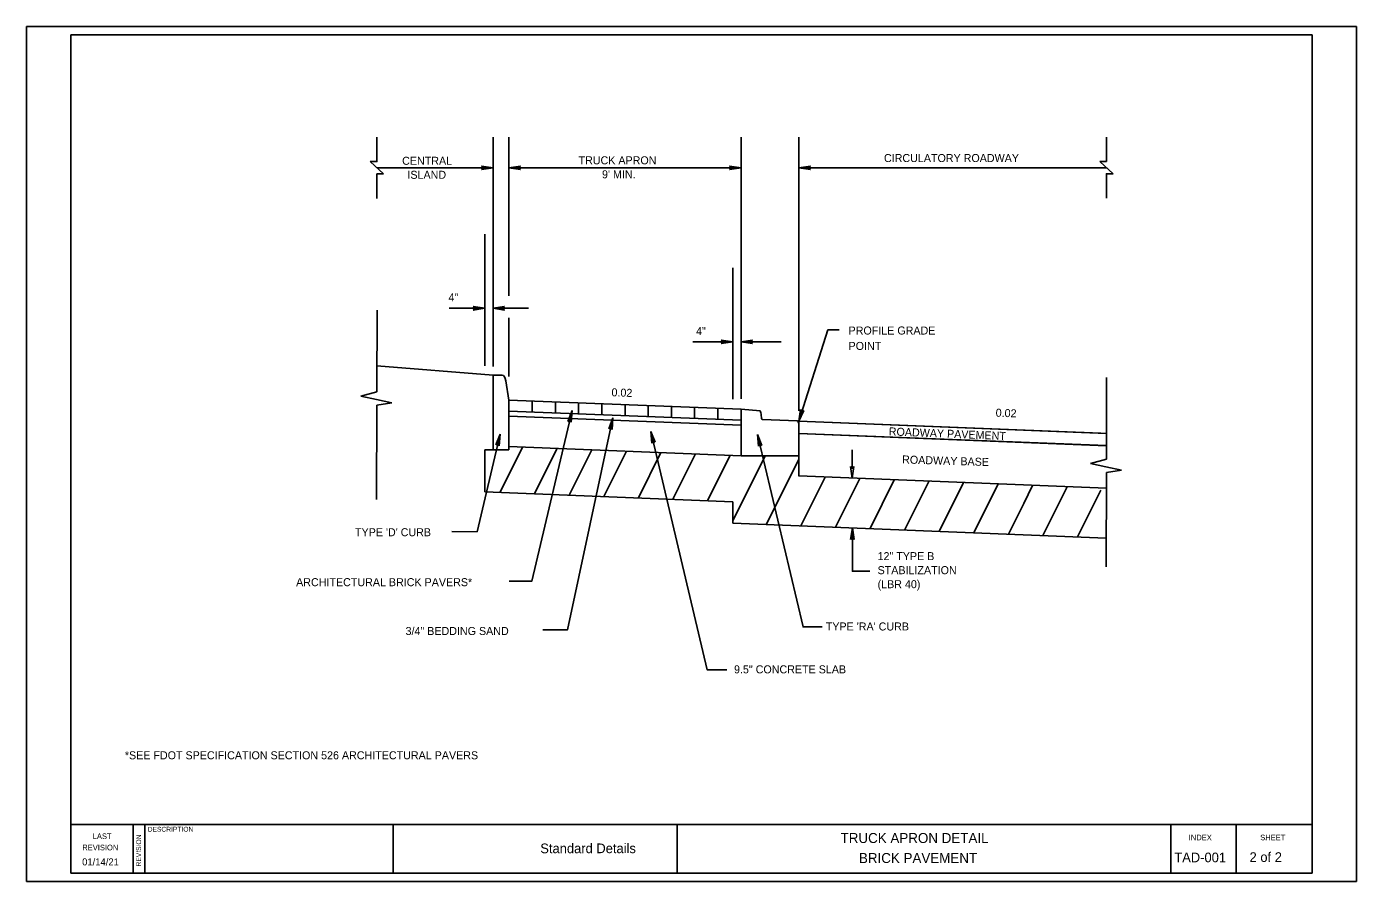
# Model space of a CAD drawing. Extents: x -18206 to -17874, y -24237 to -23772.
# Drawn here: x -18205.9 to -17873.6, y -24236.7 to -24023.2 of the extents above; entities that cross this region are included whole.
import ezdxf

# ---------------------------------------------------------------- set-up
doc = ezdxf.new("R2010")
doc.units = 0
for name, color, linetype in [('CandG_px', 7, 'Continuous'), ('DimLines_dp', 7, 'Continuous'), ('PavtBase_px', 7, 'Continuous'), ('PavtStabilization', 7, 'Continuous'), ('PlotBorder_dp', 7, 'Continuous'), ('SheetBorder_dp', 7, 'Continuous'), ('Sidewalk_px', 7, 'Continuous'), ('Sod', 7, 'Continuous'), ('TextLabel', 7, 'Continuous'), ('TextMisc', 7, 'Continuous'), ('XSTypical_px', 7, 'Continuous')]:
    doc.layers.add(name, color=color, linetype=linetype)

msp = doc.modelspace()

# ---------------------------------------------------------------- linework, layer by layer
at = {"layer": 'CandG_px'}
for p, q in [((-18089.37, -24128.91), (-18089.37, -24110.25)), ((-18089.37, -24110.25), (-18087.1, -24110.25)), ((-18086.16, -24111.67), (-18085.39, -24116.47)), ((-18085.39, -24116.47), (-18085.39, -24128.91)), ((-18022.6, -24119.19), (-18027.39, -24118.79)), ((-18027.39, -24118.79), (-18027.39, -24130.37)), ((-18013.36, -24121.68), (-18022.07, -24121.31)), ((-18012.99, -24122.49), (-18012.99, -24130.37)), ((-18085.39, -24128.91), (-18089.37, -24128.91)), ((-18027.39, -24130.37), (-18012.99, -24130.37))]:
    msp.add_line(p, q, dxfattribs=at)
for centre, major_axis, ratio, start_param, end_param in [((-18087.1, -24112.32), (0, 2.07), 0.479915, 5.03414, 6.283185), ((-18022.72, -24120.71), (0, 1.6), 0.235837, 4.892879, 5.955391), ((-18022.06, -24120.28), (0, 1.04), 0.27764, 1.707698, 3.121595), ((-18013.39, -24122.49), (0, 0.81), 0.496336, 4.712389, 6.263188)]:
    msp.add_ellipse(centre, major_axis=major_axis, ratio=ratio, start_param=start_param, end_param=end_param, dxfattribs=at)
at = {"layer": 'DimLines_dp'}
for p, q in [((-18089.37, -24108.11), (-18089.37, -24050.83)), ((-18085.39, -24090.46), (-18085.39, -24050.83)), ((-18027.39, -24116.16), (-18027.39, -24050.83)), ((-18012.99, -24119.21), (-18012.99, -24050.83)), ((-18120.06, -24056.93), (-18116.72, -24059.99)), ((-17937.78, -24056.9), (-17934.43, -24059.95)), ((-18118.39, -24058.46), (-18089.39, -24058.46)), ((-18091.67, -24058.46), (-18092.25, -24058.03)), ((-18092.25, -24058.03), (-18089.37, -24058.46)), ((-18089.37, -24058.46), (-18092.25, -24058.89)), ((-18092.25, -24058.89), (-18091.67, -24058.46)), ((-18082.51, -24058.03), (-18085.39, -24058.46)), ((-18085.39, -24058.46), (-18027.39, -24058.46)), ((-18085.39, -24058.46), (-18082.51, -24058.89)), ((-18083.09, -24058.46), (-18082.51, -24058.03)), ((-18082.51, -24058.89), (-18083.09, -24058.46)), ((-18029.69, -24058.46), (-18030.27, -24058.03)), ((-18030.27, -24058.03), (-18027.39, -24058.46)), ((-18027.39, -24058.46), (-18030.27, -24058.89)), ((-18030.27, -24058.89), (-18029.69, -24058.46)), ((-18010.06, -24058.03), (-18012.94, -24058.46)), ((-18012.94, -24058.46), (-17936.07, -24058.46)), ((-18012.94, -24058.46), (-18010.06, -24058.89)), ((-18010.64, -24058.46), (-18010.06, -24058.03)), ((-18010.06, -24058.89), (-18010.64, -24058.46)), ((-18091.45, -24107.89), (-18091.45, -24075.09)), ((-18029.47, -24116.27), (-18029.47, -24083.48)), ((-18091.45, -24093.57), (-18100.3, -24093.57)), ((-18093.75, -24093.57), (-18094.33, -24093.13)), ((-18094.33, -24093.13), (-18091.45, -24093.57)), ((-18091.45, -24093.57), (-18094.33, -24094)), ((-18094.33, -24094), (-18093.75, -24093.57)), ((-18086.49, -24093.13), (-18089.37, -24093.57)), ((-18080.52, -24093.57), (-18089.37, -24093.57)), ((-18089.37, -24093.57), (-18086.49, -24094)), ((-18087.07, -24093.57), (-18086.49, -24093.13)), ((-18086.49, -24094), (-18087.07, -24093.57)), ((-18085.39, -24110.57), (-18085.39, -24095.97)), ((-18039.48, -24101.95), (-18029.47, -24101.95)), ((-18031.77, -24101.95), (-18032.35, -24101.52)), ((-18032.35, -24101.52), (-18029.47, -24101.95)), ((-18029.47, -24101.95), (-18032.35, -24102.38)), ((-18032.35, -24102.38), (-18031.77, -24101.95)), ((-18024.51, -24101.52), (-18027.39, -24101.95)), ((-18027.39, -24101.95), (-18017.37, -24101.95)), ((-18027.39, -24101.95), (-18024.51, -24102.38)), ((-18025.09, -24101.95), (-18024.51, -24101.52)), ((-18024.51, -24102.38), (-18025.09, -24101.95)), ((-18069.57, -24119.11), (-18070.65, -24121.82)), ((-18069.81, -24122.01), (-18069.57, -24119.11)), ((-18012.52, -24118.86), (-18012.98, -24121.73)), ((-18012.98, -24121.73), (-18011.69, -24119.12)), ((-18012.28, -24119.54), (-18012.52, -24118.86)), ((-18011.69, -24119.12), (-18012.28, -24119.54)), ((-18070.65, -24121.82), (-18070.1, -24121.35)), ((-18070.1, -24121.35), (-18069.81, -24122.01)), ((-18059.44, -24120.91), (-18060.47, -24123.64)), ((-18060.47, -24123.64), (-18059.92, -24123.17)), ((-18059.92, -24123.17), (-18059.62, -24123.82)), ((-18059.62, -24123.82), (-18059.44, -24120.91)), ((-18087.59, -24124.98), (-18088.68, -24127.69)), ((-18088.68, -24127.69), (-18088.12, -24127.23)), ((-18088.12, -24127.23), (-18087.83, -24127.89)), ((-18087.83, -24127.89), (-18087.59, -24124.98)), ((-18049.91, -24124.31), (-18049.67, -24127.22)), ((-18048.83, -24127.02), (-18049.91, -24124.31)), ((-18049.67, -24127.22), (-18049.38, -24126.56)), ((-18049.38, -24126.56), (-18048.83, -24127.02)), ((-18023.26, -24125.11), (-18023.02, -24128.01)), ((-18022.18, -24127.81), (-18023.26, -24125.11)), ((-18023.02, -24128.01), (-18022.73, -24127.35)), ((-18022.73, -24127.35), (-18022.18, -24127.81)), ((-17999.66, -24133.64), (-17999.66, -24128.88)), ((-17999.66, -24133.66), (-18000.09, -24133.08)), ((-18000.09, -24133.08), (-17999.66, -24135.96)), ((-17999.66, -24135.96), (-17999.22, -24133.08)), ((-17999.22, -24133.08), (-17999.66, -24133.66)), ((-17999.58, -24148.41), (-18000.02, -24151.29)), ((-17999.15, -24151.29), (-17999.58, -24148.41)), ((-18000.02, -24151.29), (-17999.58, -24150.72)), ((-17999.58, -24150.72), (-17999.15, -24151.29))]:
    msp.add_line(p, q, dxfattribs=at)
for points in [[(-18118.39, -24050.83), (-18118.39, -24056.93), (-18120.06, -24056.93)], [(-17936.11, -24050.79), (-17936.11, -24056.9), (-17937.78, -24056.9)], [(-18118.39, -24066.1), (-18118.39, -24059.99), (-18116.72, -24059.99)], [(-17936.11, -24066.06), (-17936.11, -24059.95), (-17934.43, -24059.95)], [(-18002.89, -24098.97), (-18005.68, -24098.97), (-18012.98, -24121.73)], [(-18069.57, -24119.11), (-18079.64, -24161.67), (-18085.37, -24161.67)], [(-18059.44, -24120.91), (-18070.73, -24173.86), (-18076.91, -24173.85)], [(-18087.59, -24124.98), (-18093.35, -24149.35), (-18099.69, -24149.34)], [(-18049.91, -24124.31), (-18035.86, -24183.86), (-18030.99, -24183.86)], [(-18022.93, -24126.5), (-18011.89, -24173.14), (-18007.15, -24173.14)], [(-17999.59, -24148.49), (-17999.59, -24159.25), (-17995.19, -24159.23)]]:
    msp.add_lwpolyline(points, dxfattribs=at)
at = {"layer": 'PavtBase_px'}
for p, q in [((-18012.99, -24124.79), (-18012.99, -24135.45)), ((-18085.39, -24128.05), (-18027.39, -24130.37)), ((-18012.96, -24135.43), (-17936.11, -24138.5))]:
    msp.add_line(p, q, dxfattribs=at)
at = {"layer": 'PavtStabilization'}
for p, q in [((-18091.45, -24128.91), (-18091.45, -24139.38)), ((-18089.37, -24128.91), (-18091.45, -24128.91)), ((-18087.63, -24139.53), (-18081.96, -24128.18)), ((-18078.99, -24139.88), (-18073.31, -24128.53)), ((-18070.34, -24140.22), (-18064.67, -24128.88)), ((-18061.7, -24140.57), (-18056.03, -24129.22)), ((-18053.06, -24140.92), (-18047.4, -24129.57)), ((-18044.41, -24141.26), (-18038.75, -24129.91)), ((-18035.78, -24141.61), (-18030.11, -24130.26)), ((-18029.47, -24146.63), (-18021.35, -24130.37)), ((-18021.11, -24147.55), (-18012.99, -24131.3)), ((-18012.47, -24147.9), (-18006.39, -24135.72)), ((-18003.82, -24148.24), (-17997.75, -24136.09)), ((-17995.15, -24148.54), (-17989.1, -24136.44)), ((-17982.82, -24141.5), (-17980.46, -24136.78)), ((-17975.52, -24144.53), (-17971.82, -24137.13)), ((-18091.45, -24139.38), (-18029.47, -24141.86)), ((-17965.45, -24142.02), (-17963.17, -24137.47)), ((-17956.77, -24142.29), (-17954.53, -24137.82)), ((-17951.96, -24150.32), (-17945.89, -24138.16)), ((-17943.31, -24150.66), (-17937.48, -24138.98)), ((-18029.47, -24141.86), (-18029.47, -24147.22)), ((-17986.53, -24148.93), (-17982.82, -24141.5)), ((-17969.25, -24149.62), (-17965.45, -24142.02)), ((-17960.6, -24149.97), (-17956.77, -24142.29)), ((-18029.47, -24147.22), (-17936.13, -24150.95)), ((-17977.89, -24149.28), (-17975.52, -24144.53))]:
    msp.add_line(p, q, dxfattribs=at)
at = {"layer": 'PlotBorder_dp'}
msp.add_line((-17873.64, -24023.21), (-18205.92, -24023.21), dxfattribs=at)
msp.add_lwpolyline([(-18205.92, -24023.21), (-18205.92, -24236.68), (-17873.64, -24236.68), (-17873.64, -24023.21)], dxfattribs=at)
at = {"layer": 'SheetBorder_dp'}
for p, q in [((-18194.85, -24025.23), (-17884.71, -24025.23)), ((-18194.85, -24025.23), (-18194.85, -24234.67)), ((-17884.71, -24025.23), (-17884.71, -24234.67)), ((-18194.85, -24222.5), (-17884.71, -24222.5)), ((-18179.32, -24222.5), (-18179.32, -24234.67)), ((-18176.39, -24222.5), (-18176.39, -24234.67)), ((-18114.3, -24222.5), (-18114.3, -24234.67)), ((-18043.39, -24222.5), (-18043.39, -24234.67)), ((-17920.04, -24234.67), (-17920.04, -24222.5)), ((-17903.68, -24234.67), (-17903.68, -24222.5)), ((-18194.85, -24234.67), (-17884.71, -24234.67))]:
    msp.add_line(p, q, dxfattribs=at)
at = {"layer": 'Sidewalk_px'}
for p, q in [((-18118.34, -24094.02), (-18118.41, -24114.41)), ((-17936.04, -24110.85), (-17936.11, -24131.24)), ((-18118.41, -24114.41), (-18122.4, -24115.47)), ((-18122.4, -24115.47), (-18118.52, -24116.3)), ((-18118.52, -24116.3), (-18114.63, -24117.13)), ((-18114.63, -24117.13), (-18118.38, -24117.77)), ((-18118.38, -24117.77), (-18118.46, -24141.3)), ((-17936.11, -24131.24), (-17940.1, -24132.29)), ((-17940.1, -24132.29), (-17936.21, -24133.12)), ((-17936.21, -24133.12), (-17932.32, -24133.95)), ((-17936.08, -24134.6), (-17936.16, -24158.13)), ((-17932.32, -24133.95), (-17936.08, -24134.6))]:
    msp.add_line(p, q, dxfattribs=at)
at = {"layer": 'Sod'}
msp.add_line((-18089.37, -24110.25), (-18118.39, -24107.93), dxfattribs=at)
at = {"layer": 'XSTypical_px'}
for p, q in [((-18085.39, -24116.47), (-18027.39, -24118.79)), ((-18079.59, -24116.7), (-18079.59, -24119.45)), ((-18073.79, -24116.93), (-18073.79, -24119.68)), ((-18067.99, -24117.17), (-18067.99, -24119.91)), ((-18085.39, -24119.22), (-18027.39, -24121.54)), ((-18085.39, -24120.46), (-18027.39, -24122.78)), ((-18062.19, -24117.4), (-18062.19, -24120.15)), ((-18056.39, -24117.63), (-18056.39, -24120.38)), ((-18050.59, -24117.86), (-18050.59, -24120.61)), ((-18044.79, -24118.09), (-18044.79, -24120.84)), ((-18038.99, -24118.33), (-18038.99, -24121.07)), ((-18033.19, -24118.56), (-18033.19, -24121.31)), ((-18012.99, -24121.73), (-17937.48, -24124.75)), ((-18012.99, -24121.73), (-17936.11, -24124.81)), ((-18012.99, -24121.73), (-18012.99, -24121.73)), ((-18012.99, -24124.79), (-17936.11, -24127.86)), ((-17936.11, -24127.92), (-18012.99, -24124.84)), ((-17936.11, -24124.81), (-17936.11, -24124.81)), ((-17936.11, -24124.81), (-17936.11, -24127.92))]:
    msp.add_line(p, q, dxfattribs=at)
msp.add_lwpolyline([(-18012.99, -24124.84), (-18012.99, -24122.54), (-18012.99, -24121.73)], dxfattribs=at)

# ---------------------------------------------------------------- texts
at = {"layer": 'TextLabel'}
msp.add_text('*SEE FDOT SPECIFICATION SECTION 526 ARCHITECTURAL PAVERS', height=2, dxfattribs=at).set_placement((-18181.37, -24206.19))
at = {"layer": 'TextMisc'}
for s, height, p in [('CENTRAL', 2, (-18112.08, -24057.72)), ('TRUCK APRON', 2, (-18068, -24057.6)), ('CIRCULATORY ROADWAY', 2, (-17991.68, -24057.04)), ('ISLAND', 2, (-18110.76, -24061.22)), ("9' MIN. ", 2, (-18062.14, -24061.1)), ('4"', 2, (-18100.51, -24091.83)), ('4"', 2, (-18038.64, -24100.26)), ('PROFILE GRADE ', 2, (-18000.53, -24100.11)), ('POINT', 2, (-18000.53, -24103.96)), ("TYPE 'D' CURB", 2, (-18123.86, -24150.49)), ('12" TYPE B', 2, (-17993.28, -24156.46)), ('STABILIZATION', 2, (-17993.28, -24159.96)), ('ARCHITECTURAL BRICK PAVERS*', 2, (-18138.57, -24162.96)), ('(LBR 40)', 2, (-17993.28, -24163.46)), ('3/4" BEDDING SAND', 2, (-18111.22, -24175.15)), ("TYPE 'RA' CURB", 2, (-18006.22, -24174.02)), ('9.5" CONCRETE SLAB', 2, (-18029.15, -24184.73)), ('TRUCK APRON DETAIL', 2.5, (-18002.52, -24227.1)), ('BRICK PAVEMENT ', 2.5, (-17997.94, -24232.1))]:
    msp.add_text(s, height=height, dxfattribs=at).set_placement(p)
for s, height, rotation, p in [('0.02', 2, 357.9266, (-18059.8, -24115.52)), ('0.02', 2, 357.9266, (-17963.8, -24120.62)), ('ROADWAY PAVEMENT', 2, 357.7086, (-17990.51, -24125.29)), ('ROADWAY BASE', 2, 358.2648, (-17987.17, -24132.3)), ('DESCRIPTION', 1.2083, 0.0498, (-18175.66, -24224.27)), ('LAST ', 1.41, 359.8693, (-18189.41, -24226.11)), ('REVISION', 1.208, 89.8693, (-18177.33, -24232.96)), ('INDEX', 1.41, 359.8607, (-17915.53, -24226.42)), ('SHEET', 1.41, 359.8607, (-17897.68, -24226.42)), ('REVISION', 1.41, 359.8693, (-18192.01, -24228.92)), ('Standard Details', 2.4166, 0.0498, (-18077.56, -24229.65)), ('TAD-001', 2.417, 0.0498, (-17919.14, -24231.92)), ('2 of 2', 2.417, 0.0498, (-17900.33, -24231.83)), ('01/14/21', 1.762, 359.8693, (-18192.04, -24232.69))]:
    msp.add_text(s, height=height, rotation=rotation, dxfattribs=at).set_placement(p)

doc.saveas('drawing.dxf')
